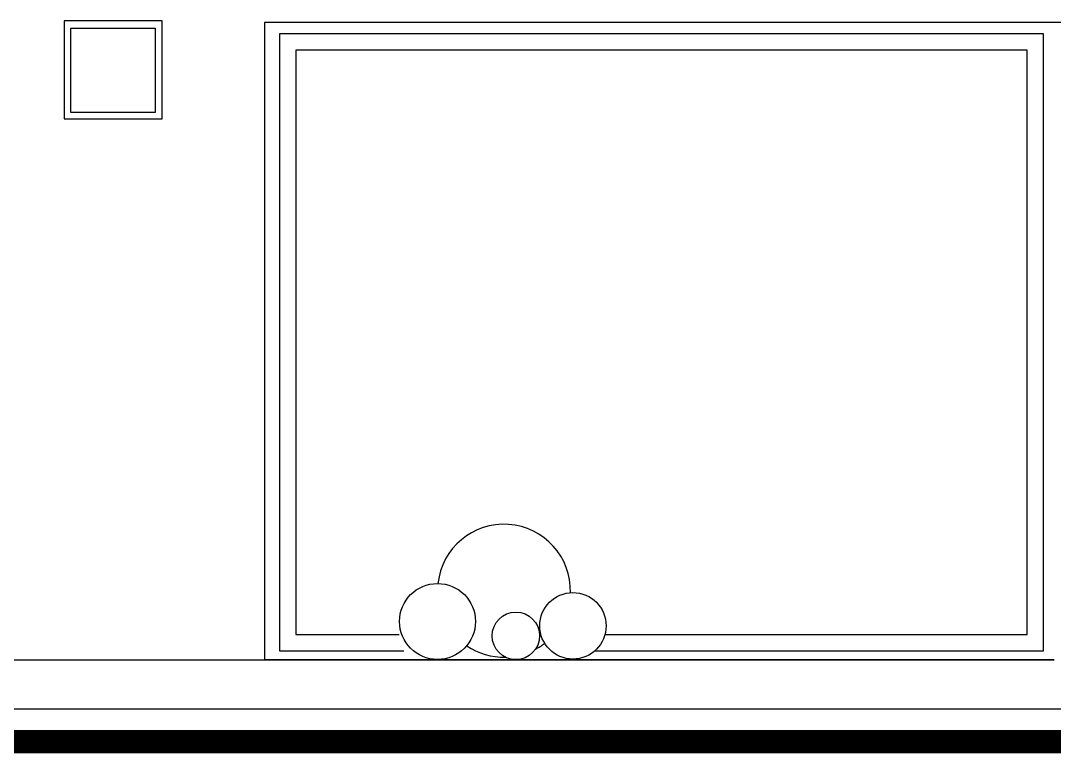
# Model space of a CAD drawing. Extents: x 152 to 700, y -120 to 84.
# Drawn here: x 173.417 to 176.58, y 76.948 to 79.19 of the extents above; entities that cross this region are included whole.
import ezdxf

# ---------------------------------------------------------------- set-up
doc = ezdxf.new("R2010")
doc.units = 0
doc.header["$LTSCALE"] = 0.03
doc.layers.get('0').update_dxf_attribs({"linetype": 'CONTINUOUS'})
doc.layers.add('MUEBLES', color=8, linetype='CONTINUOUS')

msp = doc.modelspace()

# ---------------------------------------------------------------- linework, layer by layer
at = {"ltscale": 0.03}
for p, q in [((176.8796, 79.1843), (174.1635, 79.1843)), ((174.1635, 79.1843), (174.1635, 77.2343)), ((161.6354, 77.2343), (176.5796, 77.2343)), ((176.5796, 77.2343), (174.1635, 77.2343)), ((153.2214, 77.0843), (183.8492, 77.0843))]:
    msp.add_line(p, q, dxfattribs=at)
msp.add_lwpolyline([(173.8506, 79.1896), (173.5506, 79.1896), (173.5506, 78.8896), (173.8506, 78.8896)], close=True, dxfattribs=at)
at = {"ltscale": 0.03, "const_width": 0.071}
msp.add_lwpolyline([(153.2214, 76.984), (183.8492, 76.984)], dxfattribs=at)
at = {"layer": 'MUEBLES', "ltscale": 0.03}
msp.add_lwpolyline([(173.5706, 79.1665), (173.8291, 79.1665), (173.8291, 78.9084), (173.5706, 78.9084)], close=True, dxfattribs=at)
for points in [[(175.174, 77.2621), (176.547, 77.2621), (176.547, 79.1495), (174.2092, 79.1495), (174.2092, 77.2621), (174.5891, 77.2621)], [(175.2051, 77.3121), (176.497, 77.3121), (176.497, 79.0995), (174.2592, 79.0995), (174.2592, 77.3121), (174.5754, 77.3121)]]:
    msp.add_lwpolyline(points, dxfattribs=at)
for centre, radius in [((174.6926, 77.3518), 0.1162), ((175.1069, 77.3385), 0.1016), ((174.9324, 77.3078), 0.0726)]:
    msp.add_circle(centre, radius, dxfattribs=at)
for start, end in [(358.339, 173.7216), (298.2286, 307.7332), (235.8183, 271.295)]:
    msp.add_arc((174.8961, 77.4457), 0.2033, start, end, dxfattribs=at)

doc.saveas('drawing.dxf')
